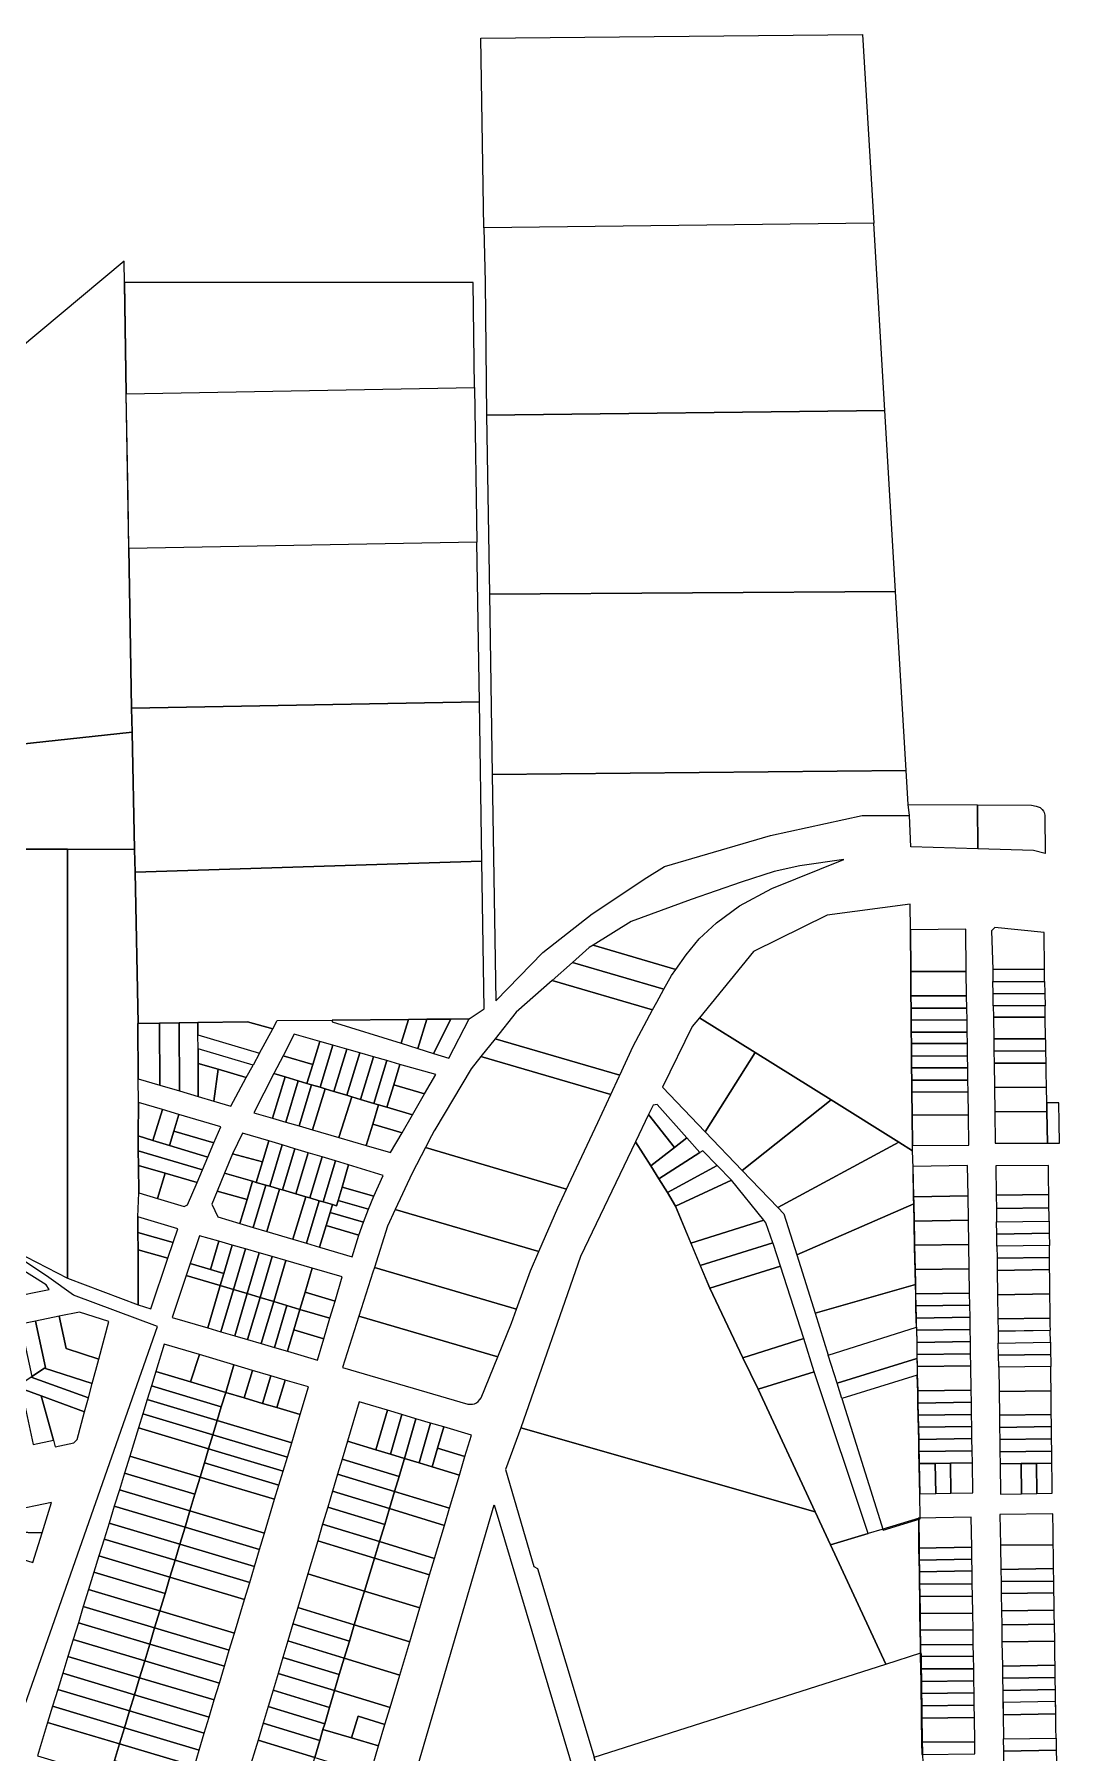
# Model space of a CAD drawing. Header units: metres. Extents: x 263639 to 269142, y 7370519 to 7372711.
# Drawn here: x 265673 to 266264, y 7371707 to 7372699 of the extents above; entities that cross this region are included whole.
import ezdxf

# ---------------------------------------------------------------- set-up
doc = ezdxf.new("R2010")
doc.units = ezdxf.units.M
doc.layers.add('LOTE', color=7, linetype='Continuous')

msp = doc.modelspace()

# ---------------------------------------------------------------- linework, layer by layer
msp.add_lwpolyline([(264487.38, 7371030.18), (264985.47, 7371330.63), (265022.81, 7371337.41), (265406.25, 7371417.45), (265476.66, 7371443.78), (265534.86, 7371470.72), (265583.1, 7371515.8), (265604.02, 7371549.54), (265617.82, 7371582.61), (265627.42, 7371622.1), (265743.62, 7371953.15), (265695.09, 7371971.24), (265680.95, 7371981.49), (265641.1, 7372007.93), (264744.16, 7371821.12)])
at = {"layer": 'LOTE', "color": 7}
for points in [[(266150.33, 7372698.56), (266156.81, 7372589.58), (265931.77, 7372586.89), (265930.08, 7372696.32), (266150.33, 7372698.56)], [(265931.77, 7372586.89), (265932.54, 7372555.52), (265933.45, 7372478.9), (266163.23, 7372481.65), (266156.81, 7372589.58), (265931.77, 7372586.89)], [(265506.42, 7372272.06), (265728.89, 7372296.02), (265728.59, 7372309.92), (265727.05, 7372401.99), (265726.58, 7372430.55), (265725.58, 7372491.14), (265724.3, 7372567.63), (265724.3, 7372567.63), (265480.2, 7372363.96), (265486.75, 7372359.78), (265489.62, 7372351.79), (265491.45, 7372341.7), (265506.42, 7372272.06)], [(265926.43, 7372494.8), (265925.77, 7372555.4), (265724.5, 7372555.37), (265725.58, 7372491.14), (265926.43, 7372494.8)], [(265727.05, 7372401.99), (265725.58, 7372491.14), (265926.43, 7372494.8), (265927.83, 7372405.65), (265727.05, 7372401.99)], [(265935.05, 7372375.61), (266169.44, 7372377.24), (266163.23, 7372481.65), (265933.45, 7372478.9), (265935.05, 7372375.61)], [(265728.59, 7372309.92), (265929.26, 7372313.57), (265927.83, 7372405.65), (265727.05, 7372401.99), (265728.59, 7372309.92)], [(266175.58, 7372273.96), (266169.44, 7372377.24), (265935.05, 7372375.61), (265936.66, 7372271.63), (266175.58, 7372273.96)], [(265730.65, 7372215.33), (265930.68, 7372221.5), (265929.26, 7372313.57), (265728.59, 7372309.92), (265728.89, 7372296.02), (265730.36, 7372228.41), (265730.65, 7372215.33)], [(265728.89, 7372296.02), (265506.42, 7372272.06), (265516.07, 7372228.72), (265650.11, 7372228.53), (265691.67, 7372228.47), (265730.36, 7372228.41), (265728.89, 7372296.02)], [(265938.68, 7372140.93), (265965.81, 7372168.94), (265994.36, 7372191.29), (266025.93, 7372212.2), (266036.03, 7372218.54), (266097.17, 7372236.42), (266150.09, 7372248.02), (266177.34, 7372247.96), (266176.74, 7372254.35), (266175.58, 7372273.96), (265936.66, 7372271.63), (265938.68, 7372140.93)], [(266178.21, 7372229.76), (266177.34, 7372247.96), (266176.74, 7372254.35), (266216.7, 7372254.05), (266216.84, 7372228.64), (266178.21, 7372229.76)], [(266216.84, 7372228.64), (266216.7, 7372254.05), (266247.87, 7372253.81), (266250.48, 7372253.39), (266252.75, 7372252.5), (266254.06, 7372251.35), (266254.74, 7372250.36), (266255.06, 7372249.68), (266255.44, 7372248.22), (266255.62, 7372226.07), (266248.88, 7372227.71), (266216.84, 7372228.64)], [(265651.13, 7372104.85), (265651.33, 7372081.42), (265651.95, 7372006.14), (265651.98, 7372002.43), (265667.87, 7371993.27), (265691.7, 7371981.05), (265691.67, 7372228.47), (265650.11, 7372228.53), (265650.39, 7372194.72), (265650.69, 7372158.55), (265650.95, 7372127.49), (265651.13, 7372104.85), (265651.13, 7372104.85)], [(265691.67, 7372228.47), (265691.7, 7371981.05), (265732.35, 7371965.59), (265732.32, 7371997.46), (265732.31, 7372007.35), (265732.3, 7372016.45), (265732.72, 7372030.2), (265732.55, 7372046.06), (265732.46, 7372054.39), (265732.37, 7372063.07), (265732.51, 7372082.39), (265732.4, 7372096.08), (265732.31, 7372127.96), (265732.32, 7372127.96), (265730.65, 7372215.33), (265730.36, 7372228.41), (265691.67, 7372228.47)], [(265730.65, 7372215.33), (265732.32, 7372127.96), (265744.73, 7372128.16), (265756.07, 7372128.34), (265766.85, 7372128.51), (265766.85, 7372128.51), (265795.51, 7372128.97), (265810.04, 7372124.85), (265812.59, 7372129.71), (265844.39, 7372129.95), (265888.37, 7372130.27), (265899, 7372130.35), (265912.74, 7372130.46), (265923.47, 7372130.54), (265932, 7372136.36), (265930.68, 7372221.5), (265730.65, 7372215.33)], [(266042.56, 7372159.11), (266048.55, 7372167.6), (266056.16, 7372176.73), (266066.11, 7372185.97), (266079.33, 7372195.8), (266098.06, 7372205.75), (266139.58, 7372222.59), (266114.13, 7372218.9), (266099.44, 7372215.62), (266080.25, 7372209.53), (266051.44, 7372199.46), (266016.85, 7372186.74), (265994.84, 7372173.1), (266042.56, 7372159.11), (266042.56, 7372159.11)], [(266178.8, 7372088.43), (266178.73, 7372095.27), (266178.67, 7372102.43), (266178.6, 7372109.23), (266178.53, 7372116.37), (266178.47, 7372123.02), (266178.4, 7372129.98), (266178.34, 7372136.88), (266178.27, 7372143.98), (266178.14, 7372157.98), (266177.91, 7372182.01), (266177.76, 7372196.84), (266129.95, 7372190.34), (266087.4, 7372169.49), (266056.23, 7372131.23), (266088.34, 7372111.21), (266132.29, 7372083.81), (266171.34, 7372059.47), (266179.25, 7372054.54), (266179.09, 7372057.54), (266178.92, 7372075.21), (266178.8, 7372088.43)], [(266177.91, 7372182.01), (266178.14, 7372157.98), (266210.2, 7372157.92), (266209.84, 7372182.41), (266177.91, 7372182.01)], [(266224.82, 7372181.37), (266225.42, 7372159.09), (266255.27, 7372159.2), (266255.27, 7372159.2), (266255.19, 7372180.35), (266226.58, 7372183.38), (266224.82, 7372181.37)], [(265982.97, 7372163.18), (266035.7, 7372147.72), (266040.13, 7372155.66), (266042.56, 7372159.11), (265994.84, 7372173.1), (265992.57, 7372171.69), (265982.97, 7372163.18)], [(265971.28, 7372152.82), (266029.18, 7372135.85), (266031.58, 7372140.33), (266035.7, 7372147.72), (265982.97, 7372163.18), (265971.28, 7372152.82)], [(266210.4, 7372143.92), (266210.2, 7372157.92), (266178.14, 7372157.98), (266178.27, 7372143.98), (266210.4, 7372143.92)], [(266255.27, 7372159.2), (266225.42, 7372159.09), (266225.53, 7372152.09), (266255.39, 7372152.2), (266255.35, 7372154.66), (266255.27, 7372159.2)], [(265938.38, 7372119.17), (266010.22, 7372098.11), (266017.94, 7372114.89), (266029.18, 7372135.85), (265971.28, 7372152.82), (265950.55, 7372134.44), (265938.38, 7372119.17)], [(266225.53, 7372152.09), (266255.39, 7372152.2), (266255.52, 7372145.2), (266225.63, 7372145.09), (266225.53, 7372152.09)], [(266225.63, 7372145.09), (266255.52, 7372145.2), (266255.64, 7372138.2), (266225.73, 7372138.1), (266225.63, 7372145.09)], [(266210.5, 7372136.81), (266210.4, 7372143.92), (266178.27, 7372143.98), (266178.34, 7372136.88), (266210.5, 7372136.81)], [(266178.34, 7372136.88), (266178.4, 7372129.98), (266210.61, 7372129.91), (266210.5, 7372136.81), (266178.34, 7372136.88)], [(266225.83, 7372131.51), (266255.76, 7372131.62), (266255.67, 7372136.66), (266255.64, 7372138.2), (266225.73, 7372138.1), (266225.83, 7372131.51)], [(265732.4, 7372096.08), (265744.89, 7372092.38), (265744.73, 7372128.16), (265732.31, 7372127.96), (265732.4, 7372096.08)], [(265756.24, 7372089.02), (265756.07, 7372128.34), (265744.73, 7372128.16), (265744.89, 7372092.38), (265756.24, 7372089.02)], [(265767.12, 7372085.8), (265767, 7372104.93), (265766.94, 7372113.29), (265766.89, 7372121.4), (265766.85, 7372128.51), (265756.07, 7372128.34), (265756.24, 7372089.02), (265767.12, 7372085.8)], [(265766.85, 7372128.51), (265766.89, 7372121.4), (265802.47, 7372110.87), (265810.04, 7372124.85), (265795.51, 7372128.97), (265766.85, 7372128.51)], [(265888.37, 7372130.27), (265844.39, 7372129.95), (265844.33, 7372128.84), (265884.11, 7372116.52), (265888.37, 7372130.27)], [(265899, 7372130.35), (265888.37, 7372130.27), (265884.11, 7372116.52), (265893.79, 7372113.52), (265899, 7372130.35)], [(265902.86, 7372110.72), (265912.74, 7372130.46), (265899, 7372130.35), (265893.79, 7372113.52), (265902.86, 7372110.72)], [(265912.74, 7372130.46), (265902.86, 7372110.72), (265911.74, 7372107.97), (265923.47, 7372130.54), (265912.74, 7372130.46)], [(266052.07, 7372126.13), (266034.83, 7372091.12), (266059.63, 7372065.35), (266088.34, 7372111.21), (266056.23, 7372131.23), (266052.07, 7372126.13)], [(266210.71, 7372122.96), (266210.61, 7372129.91), (266178.4, 7372129.98), (266178.47, 7372123.02), (266210.71, 7372122.96)], [(266255.98, 7372119.12), (266255.76, 7372131.62), (266225.83, 7372131.51), (266226.01, 7372119.01), (266255.98, 7372119.12)], [(265802.47, 7372110.87), (265798.69, 7372103.89), (265766.94, 7372113.29), (265766.89, 7372121.4), (265802.47, 7372110.87)], [(265822.41, 7372121.8), (265816.03, 7372109.38), (265833.1, 7372104.27), (265837.15, 7372117.59), (265822.41, 7372121.8)], [(265837.15, 7372117.59), (265833.1, 7372104.27), (265829.8, 7372093.41), (265832.45, 7372092.61), (265837.38, 7372091.14), (265844.75, 7372115.41), (265837.15, 7372117.59)], [(265930.19, 7372108.89), (266005.08, 7372086.94), (266009.87, 7372097.35), (266010.22, 7372098.11), (265938.38, 7372119.17), (265930.19, 7372108.89)], [(266178.47, 7372123.02), (266178.53, 7372116.37), (266210.8, 7372116.31), (266210.71, 7372122.96), (266178.47, 7372123.02)], [(266178.6, 7372109.23), (266210.91, 7372109.16), (266210.8, 7372116.31), (266178.53, 7372116.37), (266178.6, 7372109.23)], [(266256.1, 7372112.12), (266256, 7372118.12), (266255.98, 7372119.12), (266226.01, 7372119.01), (266226.11, 7372112.01), (266256.1, 7372112.12)], [(265798.69, 7372103.89), (265766.94, 7372113.29), (265767, 7372104.93), (265778.52, 7372101.52), (265794.79, 7372096.7), (265798.69, 7372103.89)], [(265810.76, 7372099.1), (265817.25, 7372097.16), (265824.78, 7372094.91), (265829.8, 7372093.41), (265833.1, 7372104.27), (265816.03, 7372109.38), (265810.76, 7372099.1)], [(265844.75, 7372115.41), (265837.38, 7372091.14), (265840.26, 7372090.28), (265845.36, 7372088.75), (265852.76, 7372113.12), (265844.75, 7372115.41)], [(265852.76, 7372113.12), (265845.36, 7372088.75), (265852.86, 7372086.51), (265860.29, 7372110.97), (265852.76, 7372113.12)], [(265860.29, 7372110.97), (265852.86, 7372086.51), (265855.59, 7372085.7), (265860.67, 7372084.18), (265868.13, 7372108.73), (265860.29, 7372110.97)], [(265868.13, 7372108.73), (265860.67, 7372084.18), (265868.44, 7372081.85), (265875.93, 7372106.5), (265868.13, 7372108.73)], [(265875.93, 7372106.5), (265868.44, 7372081.85), (265871.12, 7372081.05), (265875.93, 7372079.61), (265879.88, 7372092.61), (265883.45, 7372104.35), (265875.93, 7372106.5)], [(265903.14, 7372065.98), (265901.66, 7372063.13), (265898.11, 7372056.33), (265979.57, 7372032.44), (265980.71, 7372034.86), (265997.67, 7372070.85), (266005.08, 7372086.94), (265930.19, 7372108.89), (265924.52, 7372101.78), (265903.49, 7372066.55), (265903.14, 7372065.98)], [(266080.91, 7372043.23), (266132.29, 7372083.81), (266088.34, 7372111.21), (266059.63, 7372065.35), (266080.91, 7372043.23)], [(266178.67, 7372102.43), (266211.01, 7372102.36), (266210.91, 7372109.16), (266178.6, 7372109.23), (266178.67, 7372102.43)], [(266256.23, 7372105.12), (266256.1, 7372112.12), (266226.11, 7372112.01), (266226.21, 7372105.01), (266256.23, 7372105.12)], [(265776.15, 7372083.13), (265778.52, 7372101.52), (265767, 7372104.93), (265767.12, 7372085.8), (265776.15, 7372083.13)], [(265794.79, 7372096.7), (265778.52, 7372101.52), (265776.15, 7372083.13), (265785.88, 7372080.25), (265794.79, 7372096.7)], [(265809.99, 7372073.3), (265817.25, 7372097.16), (265810.76, 7372099.1), (265799.13, 7372076.45), (265809.99, 7372073.3)], [(265817.55, 7372071.1), (265824.78, 7372094.91), (265817.25, 7372097.16), (265809.99, 7372073.3), (265817.55, 7372071.1)], [(265883.45, 7372104.35), (265879.88, 7372092.61), (265897.68, 7372087.29), (265904.15, 7372098.43), (265883.45, 7372104.35)], [(266178.73, 7372095.27), (266211.11, 7372095.2), (266211.01, 7372102.36), (266178.67, 7372102.43), (266178.73, 7372095.27)], [(266256.31, 7372100.12), (266256.23, 7372105.12), (266226.21, 7372105.01), (266226.42, 7372091.02), (266256.47, 7372091.12), (266256.31, 7372100.12)], [(265825.23, 7372068.87), (265832.45, 7372092.61), (265829.8, 7372093.41), (265824.78, 7372094.91), (265817.55, 7372071.1), (265825.23, 7372068.87)], [(265833.06, 7372066.59), (265840.26, 7372090.28), (265837.38, 7372091.14), (265832.45, 7372092.61), (265825.23, 7372068.87), (265833.06, 7372066.59)], [(265848.23, 7372062.18), (265855.59, 7372085.7), (265852.86, 7372086.51), (265845.36, 7372088.75), (265840.26, 7372090.28), (265833.06, 7372066.59), (265848.23, 7372062.18)], [(265897.68, 7372087.29), (265879.88, 7372092.61), (265875.93, 7372079.61), (265890.67, 7372075.21), (265897.68, 7372087.29)], [(266178.8, 7372088.43), (266211.21, 7372088.37), (266211.11, 7372095.2), (266178.73, 7372095.27), (266178.8, 7372088.43)], [(266178.92, 7372075.21), (266211.41, 7372075.14), (266211.21, 7372088.37), (266178.8, 7372088.43), (266178.92, 7372075.21)], [(266256.47, 7372091.12), (266226.42, 7372091.02), (266226.62, 7372077.02), (266256.72, 7372077.12), (266256.63, 7372082.09), (266256.47, 7372091.12)], [(265732.51, 7372082.39), (265732.37, 7372063.07), (265740.94, 7372060.45), (265746.37, 7372078.28), (265732.51, 7372082.39)], [(265746.37, 7372078.28), (265740.94, 7372060.45), (265750.46, 7372057.53), (265752.99, 7372065.86), (265755.91, 7372075.46), (265746.37, 7372078.28)], [(265863.99, 7372057.6), (265867.74, 7372069.94), (265871.12, 7372081.05), (265868.44, 7372081.85), (265860.67, 7372084.18), (265855.59, 7372085.7), (265848.23, 7372062.18), (265863.99, 7372057.6)], [(265890.67, 7372075.21), (265875.93, 7372079.61), (265871.12, 7372081.05), (265867.74, 7372069.94), (265884.67, 7372064.88), (265890.67, 7372075.21)], [(266041.76, 7372056.45), (266048.89, 7372061.96), (266031.77, 7372081.14), (266029.46, 7372080.82), (266026.84, 7372075.35), (266041.76, 7372056.45)], [(266101.52, 7372021.81), (266171.34, 7372059.47), (266132.29, 7372083.81), (266080.91, 7372043.23), (266101.52, 7372021.81)], [(266226.89, 7372058.84), (266257.04, 7372058.95), (266256.72, 7372077.12), (266226.62, 7372077.02), (266226.89, 7372058.84)], [(266256.63, 7372082.09), (266256.72, 7372077.12), (266257.04, 7372058.95), (266264.04, 7372058.97), (266263.84, 7372070.54), (266263.63, 7372082.12), (266256.63, 7372082.09)], [(265755.91, 7372075.46), (265752.99, 7372065.86), (265776.15, 7372059.12), (265780.08, 7372068.3), (265755.91, 7372075.46)], [(265884.67, 7372064.88), (265867.74, 7372069.94), (265863.99, 7372057.6), (265878.07, 7372053.51), (265884.67, 7372064.88)], [(266026.84, 7372075.35), (266019.36, 7372059.76), (266028.11, 7372045.92), (266041.76, 7372056.45), (266026.84, 7372075.35)], [(266179.09, 7372057.54), (266211.66, 7372057.66), (266211.41, 7372075.14), (266178.92, 7372075.21), (266179.09, 7372057.54)], [(265750.46, 7372057.53), (265740.94, 7372060.45), (265732.37, 7372063.07), (265732.46, 7372054.39), (265769.52, 7372043.61), (265772.57, 7372050.75), (265750.46, 7372057.53)], [(265752.99, 7372065.86), (265750.46, 7372057.53), (265772.57, 7372050.75), (265776.15, 7372059.12), (265752.99, 7372065.86)], [(265792.63, 7372064.75), (265786.92, 7372052.68), (265804.05, 7372048.08), (265807.71, 7372060.22), (265792.63, 7372064.75)], [(265807.71, 7372060.22), (265804.05, 7372048.08), (265804.05, 7372048.08), (265800.51, 7372036.3), (265806.02, 7372034.7), (265808.3, 7372034.03), (265815.48, 7372057.88), (265807.71, 7372060.22)], [(265815.48, 7372057.88), (265808.3, 7372034.03), (265813.89, 7372032.4), (265815.65, 7372031.89), (265822.81, 7372055.68), (265815.48, 7372057.88)], [(265979.57, 7372032.44), (265898.11, 7372056.33), (265890.47, 7372041.69), (265880.67, 7372020.67), (265963.49, 7371996.39), (265974.45, 7372021.58), (265979.57, 7372032.44)], [(265953.26, 7371894.62), (266122.99, 7371846.18), (266090.18, 7371916.99), (266090.18, 7371916.99), (266090.18, 7371916.99), (266081.34, 7371935.13), (266062.14, 7371975.24), (266062.14, 7371975.24), (266062.14, 7371975.24), (266042.51, 7372022.64), (266042.51, 7372022.64), (266037.72, 7372030.38), (266032.76, 7372038.41), (266028.11, 7372045.92), (266019.36, 7372059.76), (265987.6, 7371993.58), (265953.26, 7371894.62)], [(266056.51, 7372053.43), (266048.89, 7372061.96), (266041.76, 7372056.45), (266028.11, 7372045.92), (266032.76, 7372038.41), (266056.51, 7372053.43)], [(266179.82, 7372027.11), (266179.46, 7372044.61), (266179.25, 7372054.54), (266171.34, 7372059.47), (266101.52, 7372021.81), (266104.97, 7372018.23), (266112.41, 7371994.49), (266179.89, 7372023.83), (266179.82, 7372027.11)], [(265732.46, 7372054.39), (265732.55, 7372046.06), (265747.99, 7372041.57), (265766.36, 7372036.22), (265769.52, 7372043.61), (265732.46, 7372054.39)], [(265732.55, 7372046.06), (265732.72, 7372030.2), (265743.54, 7372026.94), (265747.99, 7372041.57), (265732.55, 7372046.06)], [(265798.45, 7372036.9), (265800.51, 7372036.3), (265804.05, 7372048.08), (265786.92, 7372052.68), (265782.3, 7372041.61), (265798.45, 7372036.9)], [(265822.81, 7372055.68), (265815.65, 7372031.89), (265823.43, 7372029.62), (265830.56, 7372053.35), (265822.81, 7372055.68)], [(265830.56, 7372053.35), (265823.43, 7372029.62), (265829.09, 7372027.97), (265831.37, 7372027.31), (265838.48, 7372050.97), (265830.56, 7372053.35)], [(265838.48, 7372050.97), (265831.37, 7372027.31), (265836.85, 7372025.71), (265839.08, 7372025.06), (265846.18, 7372048.65), (265838.48, 7372050.97)], [(265846.18, 7372048.65), (265839.08, 7372025.06), (265844.49, 7372023.49), (265846.78, 7372022.82), (265847.71, 7372025.91), (265850.02, 7372033.59), (265853.85, 7372046.34), (265846.18, 7372048.65)], [(265853.85, 7372046.34), (265850.02, 7372033.59), (265868.38, 7372028.24), (265873.83, 7372040.34), (265853.85, 7372046.34)], [(266066.48, 7372046), (266058.26, 7372054.54), (266056.51, 7372053.43), (266032.76, 7372038.41), (266037.72, 7372030.38), (266066.48, 7372046)], [(265747.99, 7372041.57), (265743.54, 7372026.94), (265758.94, 7372022.3), (265760.83, 7372023.26), (265766.36, 7372036.22), (265747.99, 7372041.57)], [(265777.9, 7372031.16), (265795.31, 7372026.48), (265798.45, 7372036.9), (265782.3, 7372041.61), (265777.9, 7372031.16)], [(265798.69, 7372010.34), (265806.02, 7372034.7), (265800.51, 7372036.3), (265798.45, 7372036.9), (265795.31, 7372026.48), (265791.13, 7372012.58), (265798.69, 7372010.34)], [(266037.72, 7372030.38), (266042.51, 7372022.64), (266074.66, 7372037.5), (266066.48, 7372046), (266037.72, 7372030.38)], [(266093.34, 7372014.44), (266074.66, 7372037.5), (266042.51, 7372022.64), (266051.34, 7372001.31), (266093.34, 7372014.44)], [(266179.44, 7372045.48), (266179.81, 7372027.98), (266211.19, 7372028.44), (266210.91, 7372045.94), (266179.44, 7372045.48)], [(266227.42, 7372028.94), (266257.77, 7372029.38), (266257.76, 7372030.75), (266257.68, 7372037.45), (266257.58, 7372046.02), (266227.17, 7372045.82), (266227.42, 7372028.94)], [(265791.13, 7372012.58), (265795.31, 7372026.48), (265777.9, 7372031.16), (265774.92, 7372023.62), (265778.28, 7372016.39), (265791.13, 7372012.58)], [(265806.55, 7372008), (265813.89, 7372032.4), (265808.3, 7372034.03), (265806.02, 7372034.7), (265798.69, 7372010.34), (265806.55, 7372008)], [(265821.73, 7372003.5), (265829.09, 7372027.97), (265823.43, 7372029.62), (265815.65, 7372031.89), (265813.89, 7372032.4), (265806.55, 7372008), (265821.73, 7372003.5)], [(265829.48, 7372001.21), (265836.85, 7372025.71), (265831.37, 7372027.31), (265829.09, 7372027.97), (265821.73, 7372003.5), (265829.48, 7372001.21)], [(265868.38, 7372028.24), (265850.02, 7372033.59), (265847.71, 7372025.91), (265865.29, 7372020.79), (265868.38, 7372028.24)], [(266211.19, 7372028.44), (266179.81, 7372027.98), (266179.88, 7372024.7), (266180.1, 7372013.98), (266211.42, 7372014.44), (266211.19, 7372028.44)], [(266257.84, 7372024.05), (266257.77, 7372029.38), (266227.42, 7372028.94), (266227.53, 7372021.22), (266257.86, 7372021.66), (266257.84, 7372024.05)], [(265732.31, 7372007.35), (265752.6, 7372001.53), (265755.29, 7372009.55), (265732.3, 7372016.45), (265732.31, 7372007.35)], [(265837.1, 7371998.95), (265840.82, 7372011.31), (265843.12, 7372018.95), (265844.49, 7372023.49), (265839.08, 7372025.06), (265836.85, 7372025.71), (265829.48, 7372001.21), (265837.1, 7371998.95)], [(265862.42, 7372013.33), (265843.12, 7372018.95), (265840.82, 7372011.31), (265859.78, 7372005.78), (265862.42, 7372013.33)], [(265865.29, 7372020.79), (265847.71, 7372025.91), (265846.78, 7372022.82), (265844.49, 7372023.49), (265843.12, 7372018.95), (265862.42, 7372013.33), (265865.29, 7372020.79)], [(265963.49, 7371996.39), (265880.67, 7372020.67), (265876.21, 7372011.11), (265868.67, 7371987.11), (265950.71, 7371963.06), (265958.67, 7371985.34), (265963.49, 7371996.39)], [(266180.4, 7371999.12), (266180.11, 7372013.12), (266179.89, 7372023.83), (266112.41, 7371994.49), (266122.97, 7371960.81), (266180.86, 7371977.3), (266180.69, 7371985.12), (266180.69, 7371985.12), (266180.4, 7371999.12)], [(266227.64, 7372013.5), (266257.95, 7372013.94), (266257.91, 7372017.62), (266257.86, 7372021.66), (266227.53, 7372021.22), (266227.53, 7372021.22), (266227.64, 7372013.5)], [(265732.32, 7371997.46), (265749.58, 7371992.5), (265752.6, 7372001.53), (265732.31, 7372007.35), (265732.32, 7371997.46)], [(265859.78, 7372005.78), (265840.82, 7372011.31), (265837.1, 7371998.95), (265855.97, 7371993.35), (265859.78, 7372005.78)], [(266098.6, 7372001.47), (266094.48, 7372013.02), (266093.34, 7372014.44), (266051.34, 7372001.31), (266056.69, 7371988.39), (266098.6, 7372001.47)], [(266211.42, 7372014.44), (266180.1, 7372013.98), (266180.33, 7372002.68), (266180.39, 7371999.99), (266211.65, 7372000.45), (266211.42, 7372014.44)], [(266227.64, 7372013.5), (266257.95, 7372013.94), (266257.98, 7372011.83), (266258.04, 7372006.94), (266227.74, 7372006.5), (266227.64, 7372013.5)], [(266227.74, 7372006.5), (266258.04, 7372006.94), (266258.12, 7371999.94), (266227.85, 7371999.5), (266227.74, 7372006.5)], [(265732.35, 7371965.59), (265739.81, 7371963.39), (265749.58, 7371992.5), (265732.32, 7371997.46), (265732.35, 7371965.59)], [(265767.81, 7372005.51), (265762.4, 7371989.43), (265774.08, 7371985.95), (265778.92, 7372002.32), (265767.81, 7372005.51)], [(265778.92, 7372002.32), (265774.08, 7371985.95), (265781.81, 7371983.65), (265786.67, 7372000.09), (265778.92, 7372002.32)], [(265786.67, 7372000.09), (265781.81, 7371983.65), (265779.76, 7371976.72), (265787.36, 7371974.46), (265794.29, 7371997.9), (265786.67, 7372000.09)], [(265794.29, 7371997.9), (265787.36, 7371974.46), (265795.33, 7371972.09), (265802.28, 7371995.61), (265794.29, 7371997.9)], [(266102.97, 7371988), (266098.95, 7372000.49), (266098.6, 7372001.47), (266056.69, 7371988.39), (266062.14, 7371975.24), (266102.97, 7371988)], [(266180.39, 7371999.99), (266180.68, 7371985.99), (266211.87, 7371986.45), (266211.65, 7372000.45), (266180.39, 7371999.99)], [(266258.15, 7371996.87), (266258.12, 7371999.94), (266227.85, 7371999.5), (266227.95, 7371992.5), (266258.2, 7371992.94), (266258.2, 7371993.01), (266258.15, 7371996.87)], [(265658.26, 7371969.94), (265681.01, 7371974.47), (265679.41, 7371977.21), (265652.94, 7371993.74), (265652.94, 7371993.74), (265654.6, 7371986.33), (265658.26, 7371969.94)], [(265760.09, 7371982.57), (265779.76, 7371976.72), (265781.81, 7371983.65), (265774.08, 7371985.95), (265762.4, 7371989.43), (265760.09, 7371982.57)], [(265802.28, 7371995.61), (265795.33, 7371972.09), (265802.72, 7371969.88), (265809.7, 7371993.48), (265802.28, 7371995.61)], [(265809.7, 7371993.48), (265802.72, 7371969.88), (265810.62, 7371967.53), (265817.62, 7371991.2), (265809.7, 7371993.48)], [(265817.62, 7371991.2), (265810.62, 7371967.53), (265818.22, 7371965.27), (265825.77, 7371963.03), (265828.71, 7371973), (265832.81, 7371986.84), (265817.62, 7371991.2)], [(265832.81, 7371986.84), (265828.71, 7371973), (265846.01, 7371967.85), (265850.15, 7371981.86), (265832.81, 7371986.84)], [(265950.71, 7371963.06), (265868.67, 7371987.11), (265867.84, 7371984.46), (265859.74, 7371959.12), (265939.89, 7371935.63), (265947.85, 7371955.06), (265950.71, 7371963.06)], [(266102.97, 7371988), (266062.14, 7371975.24), (266062.14, 7371975.24), (266081.34, 7371935.13), (266116.41, 7371946.25), (266116.41, 7371946.25), (266102.97, 7371988)], [(266258.2, 7371992.94), (266227.95, 7371992.5), (266228.05, 7371985.5), (266258.28, 7371985.94), (266258.27, 7371986.36), (266258.26, 7371987.66), (266258.22, 7371991.33), (266258.2, 7371992.94)], [(265772.56, 7371952.36), (265779.76, 7371976.72), (265760.09, 7371982.57), (265751.96, 7371958.4), (265772.56, 7371952.36)], [(265780.17, 7371950.13), (265787.36, 7371974.46), (265779.76, 7371976.72), (265772.56, 7371952.36), (265780.17, 7371950.13)], [(266181.13, 7371964.13), (266180.99, 7371971.13), (266180.86, 7371977.3), (266122.97, 7371960.81), (266130.54, 7371936.67), (266181.37, 7371952.84), (266181.28, 7371957.13), (266181.13, 7371964.13)], [(266180.68, 7371985.99), (266180.84, 7371978.17), (266180.97, 7371971.99), (266212.1, 7371972.45), (266211.87, 7371986.45), (266180.68, 7371985.99)], [(266258.28, 7371985.94), (266228.05, 7371985.5), (266228.25, 7371971.5), (266258.44, 7371971.94), (266258.4, 7371975.95), (266258.33, 7371981.9), (266258.28, 7371985.94)], [(265788.14, 7371947.79), (265795.33, 7371972.09), (265787.36, 7371974.46), (265780.17, 7371950.13), (265788.14, 7371947.79)], [(265795.55, 7371945.62), (265802.72, 7371969.88), (265795.33, 7371972.09), (265788.14, 7371947.79), (265795.55, 7371945.62)], [(265803.45, 7371943.3), (265810.62, 7371967.53), (265802.72, 7371969.88), (265795.55, 7371945.62), (265803.45, 7371943.3)], [(265811.07, 7371941.07), (265818.22, 7371965.27), (265810.62, 7371967.53), (265803.45, 7371943.3), (265811.07, 7371941.07)], [(265846.01, 7371967.85), (265828.71, 7371973), (265825.77, 7371963.03), (265843.06, 7371957.88), (265846.01, 7371967.85)], [(266180.97, 7371971.99), (266181.12, 7371964.99), (266212.21, 7371965.45), (266212.1, 7371972.45), (266180.97, 7371971.99)], [(266258.44, 7371971.94), (266228.25, 7371971.5), (266228.46, 7371957.5), (266258.6, 7371957.95), (266258.54, 7371963.93), (266258.47, 7371969.71), (266258.44, 7371971.94)], [(265705.89, 7371920.23), (265709.67, 7371934.32), (265690.83, 7371940.4), (265686.82, 7371959.02), (265673.24, 7371956.23), (265678.98, 7371929.56), (265678.33, 7371929.12), (265705.89, 7371920.23)], [(265715.47, 7371955.95), (265698.47, 7371961.43), (265686.82, 7371959.02), (265690.83, 7371940.4), (265709.67, 7371934.32), (265715.47, 7371955.95)], [(265818.62, 7371938.85), (265822.27, 7371951.21), (265825.77, 7371963.03), (265818.22, 7371965.27), (265811.07, 7371941.07), (265818.62, 7371938.85)], [(265843.06, 7371957.88), (265825.77, 7371963.03), (265822.27, 7371951.21), (265839.56, 7371946.06), (265843.06, 7371957.88)], [(265939.89, 7371935.63), (265859.74, 7371959.12), (265850.3, 7371929.57), (265922.56, 7371908.38), (265924.03, 7371908.33), (265925.35, 7371908.28), (265926.49, 7371908.57), (265927.64, 7371909.12), (265928.66, 7371909.88), (265929.6, 7371910.97), (265930.25, 7371912.08), (265939.89, 7371935.63)], [(266181.12, 7371964.99), (266181.26, 7371957.99), (266212.33, 7371958.45), (266212.21, 7371965.45), (266181.12, 7371964.99)], [(266212.44, 7371951.45), (266212.33, 7371958.45), (266181.26, 7371957.99), (266181.35, 7371953.71), (266181.41, 7371951), (266212.44, 7371951.45), (266212.44, 7371951.45)], [(266228.46, 7371957.5), (266228.56, 7371950.55), (266228.56, 7371950.5), (266258.69, 7371950.94), (266258.68, 7371951.68), (266258.66, 7371953.5), (266258.6, 7371957.95), (266228.46, 7371957.5)], [(265678.33, 7371929.12), (265678.98, 7371929.56), (265673.24, 7371956.23), (265664.62, 7371954.45), (265671.12, 7371924.24), (265678.33, 7371929.12)], [(265839.56, 7371946.06), (265822.27, 7371951.21), (265818.62, 7371938.85), (265835.93, 7371933.78), (265839.56, 7371946.06)], [(266130.54, 7371936.67), (266181.37, 7371952.84), (266181.57, 7371943.13), (266181.71, 7371936.13), (266181.74, 7371934.77), (266135.65, 7371920.4), (266130.54, 7371936.67)], [(266181.56, 7371944), (266212.55, 7371944.45), (266212.44, 7371951.45), (266181.41, 7371951), (266181.56, 7371944)], [(266228.55, 7371950.5), (266228.65, 7371943.59), (266258.75, 7371944.03), (266258.67, 7371950.9), (266228.55, 7371950.5)], [(265742.57, 7371927.17), (265762.61, 7371921.2), (265767.74, 7371936.9), (265747.42, 7371942.91), (265742.57, 7371927.17)], [(266081.34, 7371935.13), (266090.18, 7371916.99), (266090.18, 7371916.99), (266122.51, 7371927.03), (266116.41, 7371946.25), (266081.34, 7371935.13)], [(266181.56, 7371944), (266181.7, 7371937), (266212.67, 7371937.45), (266212.55, 7371944.45), (266181.56, 7371944)], [(266181.7, 7371937), (266181.85, 7371930), (266212.78, 7371930.45), (266212.67, 7371937.45), (266181.7, 7371937)], [(266228.65, 7371943.59), (266258.75, 7371944.03), (266258.82, 7371937.02), (266228.75, 7371936.52), (266228.65, 7371943.59)], [(266228.77, 7371936.52), (266258.84, 7371937.02), (266258.88, 7371933.93), (266258.93, 7371930.03), (266228.87, 7371929.59), (266228.77, 7371936.52)], [(265678.33, 7371929.12), (265671.12, 7371924.24), (265670.74, 7371923.98), (265703.7, 7371912.08), (265705.89, 7371920.23), (265678.33, 7371929.12)], [(265740.01, 7371918.88), (265780.39, 7371906.84), (265782.9, 7371915.15), (265762.61, 7371921.2), (265742.57, 7371927.17), (265740.01, 7371918.88)], [(265767.74, 7371936.9), (265762.61, 7371921.2), (265782.9, 7371915.15), (265787.68, 7371931), (265767.74, 7371936.9)], [(265787.68, 7371931), (265782.9, 7371915.15), (265793.59, 7371911.96), (265798.38, 7371927.84), (265787.68, 7371931)], [(265798.38, 7371927.84), (265793.59, 7371911.96), (265804.23, 7371908.79), (265809.03, 7371924.69), (265798.38, 7371927.84)], [(266135.65, 7371920.4), (266181.74, 7371934.77), (266181.86, 7371929.13), (266181.94, 7371925.14), (266138.42, 7371911.56), (266135.65, 7371920.4)], [(266181.85, 7371930), (266181.93, 7371926), (266182.14, 7371916), (266213.01, 7371916.46), (266212.78, 7371930.45), (266181.85, 7371930)], [(266258.93, 7371930.03), (266228.87, 7371929.59), (266229.07, 7371915.59), (266259.09, 7371916.03), (266258.99, 7371924.99), (266258.93, 7371930.03)], [(265676.42, 7371913.16), (265701.5, 7371903.87), (265703.7, 7371912.08), (265670.74, 7371923.98), (265664.43, 7371919.71), (265664.92, 7371917.42), (265676.42, 7371913.16)], [(265683.47, 7371887.53), (265676.42, 7371913.16), (265664.92, 7371917.42), (265671.81, 7371885.12), (265683.47, 7371887.53)], [(265737.57, 7371910.94), (265777.99, 7371898.88), (265780.39, 7371906.84), (265740.01, 7371918.88), (265737.57, 7371910.94)], [(265809.03, 7371924.69), (265804.23, 7371908.79), (265812.46, 7371906.33), (265817.26, 7371922.25), (265809.03, 7371924.69)], [(265817.26, 7371922.25), (265812.46, 7371906.33), (265825.87, 7371902.33), (265830.67, 7371918.28), (265817.26, 7371922.25)], [(266122.51, 7371927.03), (266090.18, 7371916.99), (266122.99, 7371846.18), (266122.99, 7371846.18), (266131.8, 7371827.18), (266153.6, 7371833.67), (266122.51, 7371927.03)], [(266182.88, 7371880.14), (266182.73, 7371887.14), (266182.59, 7371894.14), (266182.44, 7371901.14), (266182.3, 7371908.14), (266182.15, 7371915.14), (266181.94, 7371925.14), (266138.42, 7371911.56), (266162.21, 7371835.7), (266183.67, 7371842.2), (266183.65, 7371843.21), (266183.39, 7371855.79), (266183.02, 7371873.15), (266182.88, 7371880.14)], [(265684.52, 7371883.69), (265695.39, 7371885.94), (265697.23, 7371887.93), (265701.5, 7371903.87), (265676.42, 7371913.16), (265683.47, 7371887.53), (265684.52, 7371883.69)], [(265735.03, 7371902.71), (265775.5, 7371890.64), (265777.99, 7371898.88), (265737.57, 7371910.94), (265735.03, 7371902.71)], [(265825.87, 7371902.33), (265812.46, 7371906.33), (265804.23, 7371908.79), (265793.59, 7371911.96), (265782.9, 7371915.15), (265780.39, 7371906.84), (265777.99, 7371898.88), (265820.98, 7371886.06), (265825.87, 7371902.33)], [(265853.15, 7371887.08), (265869.62, 7371882.05), (265876.21, 7371904.81), (265859.88, 7371909.64), (265853.15, 7371887.08)], [(266182.14, 7371916), (266182.28, 7371909), (266213.12, 7371909.46), (266213.01, 7371916.46), (266182.14, 7371916)], [(266182.28, 7371909), (266182.43, 7371902.01), (266213.24, 7371902.46), (266213.12, 7371909.46), (266182.28, 7371909)], [(266229.07, 7371915.59), (266229.27, 7371901.92), (266259.25, 7371902.36), (266259.2, 7371906.99), (266259.09, 7371916.03), (266229.07, 7371915.59)], [(265732.55, 7371894.68), (265773.08, 7371882.59), (265775.5, 7371890.64), (265735.03, 7371902.71), (265732.55, 7371894.68)], [(265820.98, 7371886.06), (265777.99, 7371898.88), (265775.5, 7371890.64), (265818.5, 7371877.82), (265820.98, 7371886.06)], [(265876.21, 7371904.81), (265869.62, 7371882.05), (265877.91, 7371879.51), (265884.53, 7371902.35), (265876.21, 7371904.81)], [(265884.53, 7371902.35), (265877.91, 7371879.51), (265885.98, 7371877.04), (265892.62, 7371899.95), (265884.53, 7371902.35)], [(265892.62, 7371899.95), (265885.98, 7371877.04), (265894.45, 7371874.45), (265901.1, 7371897.44), (265892.62, 7371899.95)], [(265901.1, 7371897.44), (265894.45, 7371874.45), (265902.09, 7371872.12), (265905.2, 7371882.87), (265908.76, 7371895.18), (265901.1, 7371897.44)], [(266182.43, 7371902.01), (266182.57, 7371895.01), (266213.35, 7371895.46), (266213.24, 7371902.46), (266182.43, 7371902.01)], [(266259.25, 7371902.36), (266229.27, 7371901.92), (266229.37, 7371894.92), (266259.33, 7371895.36), (266259.31, 7371897.61), (266259.25, 7371902.36)], [(265727.53, 7371878.38), (265768.15, 7371866.27), (265770.63, 7371874.48), (265773.08, 7371882.59), (265732.55, 7371894.68), (265727.53, 7371878.38)], [(265818.5, 7371877.82), (265775.5, 7371890.64), (265773.08, 7371882.59), (265816.08, 7371869.77), (265818.5, 7371877.82)], [(265908.76, 7371895.18), (265905.2, 7371882.87), (265920.93, 7371878.06), (265924.63, 7371890.48), (265908.76, 7371895.18)], [(265944.34, 7371870.56), (265960.65, 7371814.67), (265962.79, 7371813.57), (265995.51, 7371704.63), (266163.69, 7371758.36), (266131.8, 7371827.18), (266122.99, 7371846.18), (266122.99, 7371846.18), (265953.26, 7371894.62), (265944.34, 7371870.56)], [(266213.35, 7371895.46), (266182.57, 7371895.01), (266182.72, 7371888.01), (266213.46, 7371888.46), (266213.35, 7371895.46)], [(266213.46, 7371888.46), (266182.72, 7371888.01), (266182.87, 7371881.01), (266213.58, 7371881.46), (266213.46, 7371888.46)], [(266259.33, 7371895.36), (266229.37, 7371894.92), (266229.48, 7371887.92), (266259.41, 7371888.36), (266259.33, 7371895.36)], [(266259.41, 7371888.36), (266229.48, 7371887.92), (266229.58, 7371880.85), (266259.49, 7371881.29), (266259.41, 7371888.36)], [(265724.48, 7371868.46), (265765.16, 7371856.33), (265768.15, 7371866.27), (265727.53, 7371878.38), (265724.48, 7371868.46)], [(265816.08, 7371869.77), (265773.08, 7371882.59), (265770.63, 7371874.48), (265813.64, 7371861.66), (265816.08, 7371869.77)], [(265850.05, 7371876.69), (265882.93, 7371866.63), (265884.69, 7371872.56), (265885.98, 7371877.04), (265877.91, 7371879.51), (265869.62, 7371882.05), (265853.15, 7371887.08), (265850.05, 7371876.69)], [(265920.93, 7371878.06), (265905.2, 7371882.87), (265902.09, 7371872.12), (265917.72, 7371867.34), (265920.93, 7371878.06)], [(266213.58, 7371881.46), (266182.87, 7371881.01), (266182.92, 7371878.37), (266183.01, 7371874.01), (266192.17, 7371874.15), (266201, 7371874.28), (266213.69, 7371874.46), (266213.58, 7371881.46)], [(266259.49, 7371881.29), (266229.58, 7371880.85), (266229.68, 7371873.85), (266241.89, 7371874.03), (266250.77, 7371874.16), (266259.58, 7371874.29), (266259.51, 7371879.61), (266259.49, 7371881.29)], [(265721.55, 7371858.99), (265762.29, 7371846.84), (265765.16, 7371856.33), (265724.48, 7371868.46), (265721.55, 7371858.99)], [(265813.64, 7371861.66), (265770.63, 7371874.48), (265768.15, 7371866.27), (265811.16, 7371853.44), (265813.64, 7371861.66)], [(265844.53, 7371858.16), (265877.46, 7371848.09), (265880.37, 7371857.94), (265847.46, 7371868), (265844.53, 7371858.16)], [(265847.46, 7371868), (265880.37, 7371857.94), (265882.93, 7371866.63), (265850.05, 7371876.69), (265847.46, 7371868)], [(265917.72, 7371867.34), (265902.09, 7371872.12), (265894.45, 7371874.45), (265885.98, 7371877.04), (265884.69, 7371872.56), (265882.93, 7371866.63), (265880.37, 7371857.94), (265912.03, 7371848.25), (265917.72, 7371867.34)], [(266192.17, 7371874.15), (266183.01, 7371874.01), (266183.37, 7371856.65), (266192.53, 7371856.79), (266192.17, 7371874.15)], [(266192.53, 7371856.79), (266201.36, 7371856.92), (266201, 7371874.28), (266192.17, 7371874.15), (266192.53, 7371856.79)], [(266213.97, 7371857.1), (266213.69, 7371874.46), (266201, 7371874.28), (266201.36, 7371856.92), (266213.97, 7371857.1)], [(266229.94, 7371856.47), (266242.04, 7371856.65), (266241.89, 7371874.03), (266229.68, 7371873.85), (266229.94, 7371856.47)], [(266242.04, 7371856.65), (266250.92, 7371856.78), (266250.77, 7371874.16), (266241.89, 7371874.03), (266242.04, 7371856.65)], [(266259.58, 7371874.29), (266250.77, 7371874.16), (266250.92, 7371856.78), (266259.78, 7371856.91), (266259.68, 7371865.61), (266259.6, 7371872.61), (266259.58, 7371874.29)], [(265718.65, 7371849.57), (265759.45, 7371837.4), (265762.29, 7371846.84), (265721.55, 7371858.99), (265718.65, 7371849.57)], [(265811.16, 7371853.44), (265768.15, 7371866.27), (265765.16, 7371856.33), (265762.29, 7371846.84), (265805.32, 7371834.01), (265811.16, 7371853.44)], [(265841.76, 7371848.88), (265874.66, 7371838.82), (265876.13, 7371843.59), (265877.46, 7371848.09), (265844.53, 7371858.16), (265841.76, 7371848.88)], [(265912.03, 7371848.25), (265880.37, 7371857.94), (265877.46, 7371848.09), (265909.09, 7371838.41), (265912.03, 7371848.25)], [(265660.7, 7371834.44), (265677.02, 7371834.2), (265682.41, 7371851.69), (265658.37, 7371846.67), (265660.7, 7371834.44)], [(265715.64, 7371839.78), (265756.49, 7371827.6), (265759.45, 7371837.4), (265718.65, 7371849.57), (265715.64, 7371839.78)], [(265838.83, 7371839.07), (265871.67, 7371829.03), (265874.66, 7371838.82), (265841.76, 7371848.88), (265838.83, 7371839.07)], [(265869.96, 7371618.11), (265937.8, 7371850.34), (266014.95, 7371591.59), (265892.98, 7371555.61), (265890.73, 7371563.26), (265884.97, 7371561.98), (265897.25, 7371609.97), (265869.96, 7371618.11)], [(265909.09, 7371838.41), (265877.46, 7371848.09), (265876.13, 7371843.59), (265874.66, 7371838.82), (265871.67, 7371829.03), (265903.39, 7371819.33), (265909.09, 7371838.41)], [(265712.78, 7371830.52), (265753.69, 7371818.31), (265756.49, 7371827.6), (265715.64, 7371839.78), (265712.78, 7371830.52)], [(265805.32, 7371834.01), (265762.29, 7371846.84), (265759.45, 7371837.4), (265802.48, 7371824.57), (265805.32, 7371834.01)], [(265836, 7371829.57), (265868.76, 7371819.55), (265871.67, 7371829.03), (265838.83, 7371839.07), (265836, 7371829.57)], [(266163.69, 7371758.36), (266184.04, 7371764.87), (266183.96, 7371770.47), (266183.83, 7371779), (266183.68, 7371788.5), (266183.53, 7371798.46), (266183.42, 7371805.44), (266183.31, 7371812.66), (266183.21, 7371819.31), (266183.1, 7371826.31), (266182.93, 7371842.56), (266161.47, 7371836.06), (266153.6, 7371833.67), (266131.8, 7371827.18), (266163.69, 7371758.36)], [(266213.05, 7371843.1), (266182.5, 7371842.57), (266182.53, 7371841.56), (266182.7, 7371825.31), (266213.33, 7371825.84), (266213.05, 7371843.1)], [(266260.36, 7371828.61), (266260.27, 7371834.64), (266260.27, 7371834.64), (266260.12, 7371845.11), (266229.61, 7371844.64), (266229.9, 7371827), (266260.38, 7371827.26), (266260.36, 7371828.61)], [(265663.54, 7371819.57), (265671.73, 7371817.06), (265677.02, 7371834.2), (265660.7, 7371834.44), (265663.54, 7371819.57)], [(265709.78, 7371820.77), (265750.75, 7371808.55), (265753.69, 7371818.31), (265712.78, 7371830.52), (265709.78, 7371820.77)], [(265802.48, 7371824.57), (265759.45, 7371837.4), (265756.49, 7371827.6), (265799.53, 7371814.77), (265802.48, 7371824.57)], [(265830.31, 7371810.49), (265862.93, 7371800.51), (265868.76, 7371819.55), (265836, 7371829.57), (265830.31, 7371810.49)], [(265903.39, 7371819.33), (265871.67, 7371829.03), (265868.76, 7371819.55), (265900.56, 7371809.82), (265903.39, 7371819.33)], [(265706.89, 7371811.41), (265747.92, 7371799.18), (265750.75, 7371808.55), (265709.78, 7371820.77), (265706.89, 7371811.41)], [(265796.74, 7371805.48), (265753.69, 7371818.31), (265750.75, 7371808.55), (265793.8, 7371795.71), (265796.74, 7371805.48)], [(265799.53, 7371814.77), (265756.49, 7371827.6), (265753.69, 7371818.31), (265796.74, 7371805.48), (265799.53, 7371814.77)], [(265900.56, 7371809.82), (265868.76, 7371819.55), (265862.93, 7371800.51), (265894.86, 7371790.75), (265900.56, 7371809.82)], [(266213.33, 7371825.84), (266182.7, 7371825.31), (266182.8, 7371818.31), (266213.44, 7371818.84), (266213.33, 7371825.84)], [(266213.44, 7371818.84), (266182.8, 7371818.31), (266182.91, 7371811.66), (266213.55, 7371812.19), (266213.44, 7371818.84)], [(266260.58, 7371813.61), (266260.45, 7371822.61), (266260.38, 7371827.26), (266229.9, 7371827), (266230.12, 7371813.01), (266260.58, 7371813.61)], [(265703.8, 7371801.4), (265744.89, 7371789.14), (265747.92, 7371799.18), (265706.89, 7371811.41), (265703.8, 7371801.4)], [(265793.8, 7371795.71), (265750.75, 7371808.55), (265747.92, 7371799.18), (265744.89, 7371789.14), (265787.96, 7371776.3), (265793.8, 7371795.71)], [(265824.5, 7371791), (265857.06, 7371781.05), (265861.24, 7371795), (265862.93, 7371800.51), (265830.31, 7371810.49), (265824.5, 7371791)], [(266213.55, 7371812.19), (266182.91, 7371811.66), (266183.02, 7371804.43), (266213.67, 7371804.6), (266213.55, 7371812.19)], [(266260.58, 7371813.61), (266230.12, 7371813.01), (266230.23, 7371806.01), (266260.69, 7371806.27), (266260.58, 7371813.61)], [(265700.77, 7371791.57), (265741.92, 7371779.3), (265744.89, 7371789.14), (265703.8, 7371801.4), (265700.77, 7371791.57)], [(265894.86, 7371790.75), (265862.93, 7371800.51), (265861.24, 7371795), (265857.06, 7371781.05), (265889.05, 7371771.26), (265894.86, 7371790.75)], [(266213.67, 7371804.6), (266183.02, 7371804.43), (266183.13, 7371797.45), (266213.78, 7371797.63), (266213.67, 7371804.6)], [(266260.72, 7371804.57), (266260.69, 7371806.27), (266230.23, 7371806.01), (266230.34, 7371799.08), (266260.79, 7371799.49), (266260.72, 7371804.57)], [(266260.85, 7371795.75), (266260.79, 7371799.49), (266230.34, 7371799.08), (266230.5, 7371789.18), (266260.94, 7371789.59), (266260.85, 7371795.75)], [(265697.9, 7371782.26), (265739.11, 7371769.97), (265741.92, 7371779.3), (265700.77, 7371791.57), (265697.9, 7371782.26)], [(265787.96, 7371776.3), (265744.89, 7371789.14), (265741.92, 7371779.3), (265785, 7371766.45), (265787.96, 7371776.3)], [(265821.7, 7371781.61), (265854.25, 7371771.66), (265857.06, 7371781.05), (265824.5, 7371791), (265821.7, 7371781.61)], [(266213.78, 7371797.63), (266183.13, 7371797.45), (266183.28, 7371787.5), (266213.95, 7371787.67), (266213.78, 7371797.63)], [(266261.05, 7371781.49), (266260.98, 7371786.65), (266260.94, 7371789.59), (266230.5, 7371789.18), (266230.63, 7371781.08), (266261.05, 7371781.49), (266261.05, 7371781.49)], [(265694.91, 7371772.54), (265736.17, 7371760.23), (265739.11, 7371769.97), (265697.9, 7371782.26), (265694.91, 7371772.54)], [(265785, 7371766.45), (265741.92, 7371779.3), (265739.11, 7371769.97), (265782.19, 7371757.12), (265785, 7371766.45)], [(265818.76, 7371771.77), (265851.3, 7371761.82), (265854.25, 7371771.66), (265821.7, 7371781.61), (265818.76, 7371771.77)], [(265889.05, 7371771.26), (265857.06, 7371781.05), (265854.25, 7371771.66), (265851.3, 7371761.82), (265883.31, 7371752.03), (265889.05, 7371771.26)], [(266213.95, 7371787.67), (266183.28, 7371787.5), (266183.42, 7371778), (266214.1, 7371778.17), (266213.95, 7371787.67)], [(266230.63, 7371781.08), (266230.79, 7371771.18), (266261.2, 7371771.59), (266261.05, 7371781.49), (266230.63, 7371781.08)], [(265691.92, 7371762.85), (265733.25, 7371750.53), (265736.17, 7371760.23), (265694.91, 7371772.54), (265691.92, 7371762.85)], [(265782.19, 7371757.12), (265739.11, 7371769.97), (265736.17, 7371760.23), (265779.26, 7371747.38), (265782.19, 7371757.12)], [(265815.93, 7371762.28), (265848.46, 7371752.33), (265851.3, 7371761.82), (265818.76, 7371771.77), (265815.93, 7371762.28)], [(266214.1, 7371778.17), (266183.42, 7371778), (266183.56, 7371769.47), (266214.24, 7371769.64), (266214.1, 7371778.17)], [(266214.24, 7371769.64), (266183.56, 7371769.47), (266183.64, 7371763.87), (266183.66, 7371762.83), (266183.66, 7371762.83), (266214.34, 7371763), (266214.24, 7371769.64)], [(266261.24, 7371768.62), (266261.2, 7371771.59), (266230.79, 7371771.18), (266231.02, 7371757.21), (266261.4, 7371757.75), (266261.33, 7371762.62), (266261.24, 7371768.62)], [(265688.9, 7371753.06), (265730.29, 7371740.72), (265733.25, 7371750.53), (265691.92, 7371762.85), (265688.9, 7371753.06)], [(265779.26, 7371747.38), (265736.17, 7371760.23), (265733.25, 7371750.53), (265776.34, 7371737.68), (265779.26, 7371747.38)], [(265813.18, 7371753.04), (265845.69, 7371743.09), (265848.46, 7371752.33), (265815.93, 7371762.28), (265813.18, 7371753.04)], [(265883.31, 7371752.03), (265851.3, 7371761.82), (265848.46, 7371752.33), (265845.69, 7371743.09), (265877.71, 7371733.3), (265883.31, 7371752.03)], [(266040.17, 7371555.75), (265995.51, 7371704.63), (266163.69, 7371758.36), (266184.04, 7371764.87), (266184.06, 7371763.83), (266184.17, 7371756.56), (266184.28, 7371749.43), (266184.39, 7371742.49), (266184.5, 7371735.25), (266184.61, 7371728.25), (266184.82, 7371714.25), (266184.93, 7371707.3), (266185.04, 7371700.48), (266185.08, 7371697.81), (266152.04, 7371588.26), (266040.17, 7371555.75)], [(266214.34, 7371763), (266183.66, 7371762.83), (266183.77, 7371755.56), (266214.46, 7371755.73), (266214.34, 7371763)], [(265686.02, 7371743.69), (265727.46, 7371731.33), (265730.29, 7371740.72), (265688.9, 7371753.06), (265686.02, 7371743.69)], [(265776.34, 7371737.68), (265733.25, 7371750.53), (265730.29, 7371740.72), (265773.39, 7371727.86), (265776.34, 7371737.68)], [(265810.27, 7371743.29), (265842.77, 7371733.35), (265845.69, 7371743.09), (265813.18, 7371753.04), (265810.27, 7371743.29)], [(266214.46, 7371755.73), (266183.77, 7371755.56), (266183.88, 7371748.43), (266214.57, 7371748.79), (266214.46, 7371755.73)], [(266214.57, 7371748.79), (266183.88, 7371748.43), (266183.99, 7371741.49), (266214.69, 7371741.85), (266214.57, 7371748.79)], [(266261.42, 7371756.73), (266261.4, 7371757.75), (266231.02, 7371757.21), (266231.13, 7371750.19), (266261.51, 7371750.73), (266261.42, 7371756.73)], [(266261.51, 7371750.73), (266231.13, 7371750.19), (266231.24, 7371743.19), (266261.61, 7371743.73), (266261.54, 7371748.48), (266261.51, 7371750.73)], [(265683.03, 7371734.02), (265724.54, 7371721.64), (265727.46, 7371731.33), (265686.02, 7371743.69), (265683.03, 7371734.02)], [(265773.39, 7371727.86), (265730.29, 7371740.72), (265727.46, 7371731.33), (265770.56, 7371718.47), (265773.39, 7371727.86)], [(265807.48, 7371733.93), (265840.01, 7371723.98), (265840.01, 7371723.98), (265842.77, 7371733.35), (265810.27, 7371743.29), (265807.48, 7371733.93)], [(265877.71, 7371733.3), (265845.69, 7371743.09), (265842.77, 7371733.35), (265840.01, 7371723.98), (265839.04, 7371720.64), (265855.44, 7371715.78), (265859.27, 7371728.31), (265874.8, 7371723.55), (265877.71, 7371733.3)], [(266214.69, 7371741.85), (266183.99, 7371741.49), (266184.1, 7371734.24), (266214.8, 7371734.61), (266214.69, 7371741.85)], [(266261.61, 7371743.73), (266231.24, 7371743.19), (266231.47, 7371729.19), (266261.81, 7371729.74), (266261.8, 7371730.48), (266261.67, 7371739.48), (266261.61, 7371743.73)], [(265680.17, 7371724.73), (265721.73, 7371712.34), (265724.54, 7371721.64), (265683.03, 7371734.02), (265680.17, 7371724.73)], [(265770.56, 7371718.47), (265727.46, 7371731.33), (265724.54, 7371721.64), (265767.65, 7371708.78), (265770.56, 7371718.47)], [(265804.56, 7371724.37), (265837.22, 7371714.38), (265839.04, 7371720.64), (265840.01, 7371723.98), (265807.48, 7371733.93), (265804.56, 7371724.37)], [(266214.8, 7371734.61), (266184.1, 7371734.24), (266184.21, 7371727.25), (266214.89, 7371727.61), (266214.8, 7371734.61)], [(266261.74, 7371734.73), (266261.71, 7371736.73), (266231.35, 7371736.19), (266231.47, 7371729.19), (266261.81, 7371729.74), (266261.8, 7371730.48), (266261.8, 7371730.68), (266261.77, 7371732.43), (266261.77, 7371732.58), (266261.77, 7371732.58), (266261.74, 7371734.73)], [(266261.81, 7371729.74), (266231.47, 7371729.19), (266231.69, 7371715.19), (266262.02, 7371715.74), (266261.94, 7371721.48), (266261.81, 7371729.74)], [(265674.24, 7371705.48), (265715.91, 7371693.05), (265718.83, 7371702.74), (265721.73, 7371712.34), (265680.17, 7371724.73), (265674.24, 7371705.48)], [(265767.65, 7371708.78), (265724.54, 7371721.64), (265721.73, 7371712.34), (265764.85, 7371699.48), (265767.65, 7371708.78)], [(265801.55, 7371714.52), (265834.34, 7371704.49), (265837.22, 7371714.38), (265804.56, 7371724.37), (265801.55, 7371714.52)], [(265855.44, 7371715.78), (265839.04, 7371720.64), (265837.22, 7371714.38), (265834.34, 7371704.49), (265866.21, 7371694.74), (265871.1, 7371711.15), (265855.44, 7371715.78)], [(265874.8, 7371723.55), (265859.27, 7371728.31), (265859.27, 7371728.31), (265855.44, 7371715.78), (265855.44, 7371715.78), (265871.1, 7371711.15), (265874.8, 7371723.55)], [(266214.89, 7371727.61), (266184.21, 7371727.25), (266184.42, 7371713.25), (266215.08, 7371713.61), (266214.89, 7371727.61)], [(265764.85, 7371699.48), (265721.73, 7371712.34), (265718.83, 7371702.74), (265761.96, 7371689.88), (265764.85, 7371699.48)], [(265795.7, 7371695.36), (265828.47, 7371685.34), (265831.47, 7371695.05), (265833.78, 7371702.54), (265834.34, 7371704.49), (265801.55, 7371714.52), (265795.7, 7371695.36)], [(266215.08, 7371713.61), (266184.42, 7371713.25), (266184.53, 7371706.29), (266215.18, 7371706.66), (266215.08, 7371713.61)], [(266231.69, 7371715.19), (266262.02, 7371715.74), (266262.04, 7371714.48), (266262.12, 7371708.66), (266231.8, 7371708.2), (266231.69, 7371715.19)], [(266231.8, 7371708.2), (266262.12, 7371708.66), (266262.22, 7371702.41), (266262.23, 7371701.74), (266231.92, 7371701.2), (266231.8, 7371708.2)]]:
    msp.add_lwpolyline(points, close=True, dxfattribs=at)

doc.saveas('drawing.dxf')
